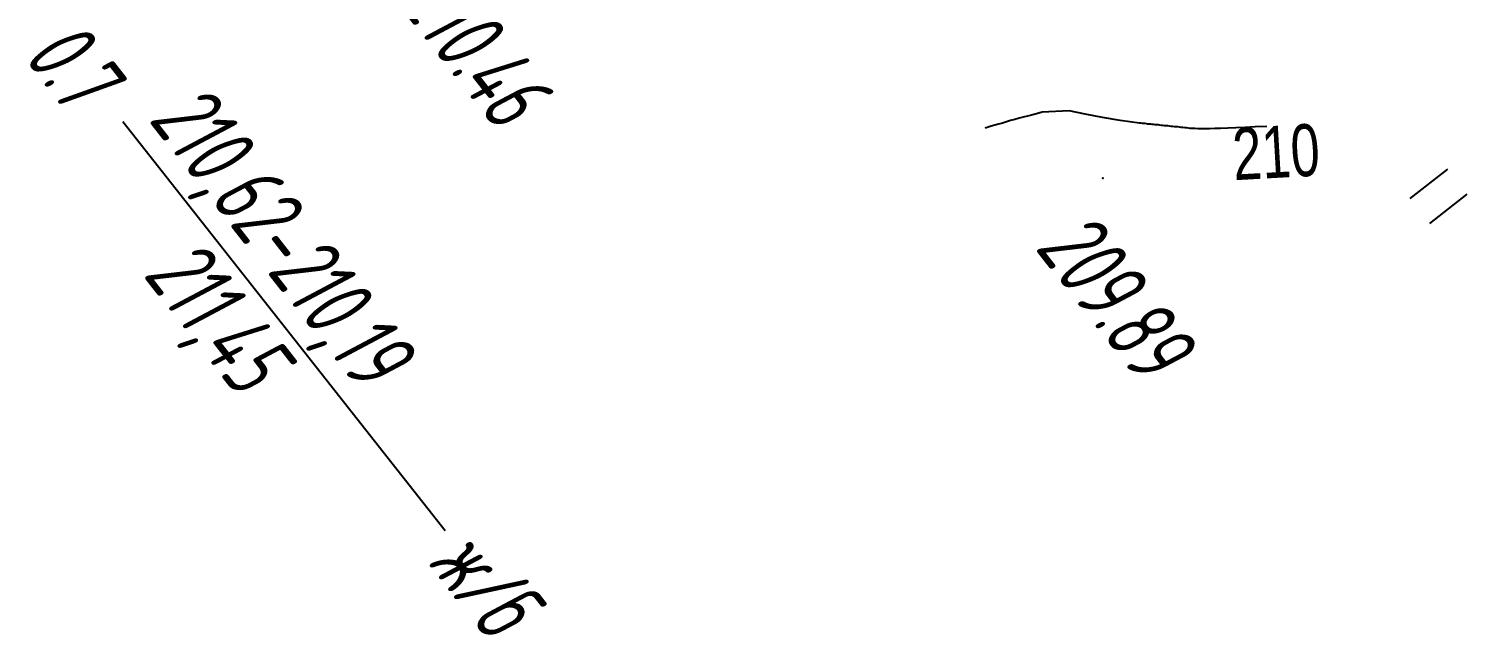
# Model space of a CAD drawing. Header units: millimetres. Extents: x -1799 to 6962, y -1020 to 4121.
# Drawn here: x 1912.6 to 1985.2, y 2202.6 to 2233.2 of the extents above; entities that cross this region are included whole.
import ezdxf

# ---------------------------------------------------------------- set-up
doc = ezdxf.new("R2010")
doc.units = ezdxf.units.MM
doc.linetypes.add('CONTI', pattern=[0])
for name, color, linetype in [('GOR_BDEFAULT', 212, 'CONTI'), ('NAD_MDEFAULT', 7, 'CONTI'), ('PI_OTDEFAULT', 172, 'CONTI'), ('PI_TTDEFAULT', 5, 'CONTI'), ('ZAPSKDEFAULT', 7, 'CONTI')]:
    doc.layers.add(name, color=color, linetype=linetype)
doc.styles.add('eskd', font='spds.shx', dxfattribs={"width": 1.2, "oblique": 15})
doc.styles.add('SHRFT', font='TXT', dxfattribs={"width": 3.5})

# ---------------------------------------------------------------- blocks, each defined once
blk = doc.blocks.new('BL_2011')
at = {"color": 0}
for p, q in [((0, 0), (0, 2.4)), ((1.6, 0), (1.6, 2.4))]:
    blk.add_line(p, q, dxfattribs=at)

msp = doc.modelspace()

# ---------------------------------------------------------------- linework, layer by layer
at = {"linetype": 'Continuous'}
msp.add_lwpolyline([(1917.380330558934, 2228.523409854074), (1933.645362144869, 2207.873550020543)], dxfattribs=at)
at = {"layer": 'GOR_BDEFAULT', "color": 212, "elevation": 210, "flags": 128}
msp.add_lwpolyline([(1975.111700376447, 2228.279213735287), (1974.53170037643, 2228.249215735507), (1974.011700376412, 2228.219216735487), (1973.54170037644, 2228.199212734972), (1973.141700376416, 2228.189217735467), (1972.78170037643, 2228.169213734952), (1972.481700376442, 2228.169213734952), (1972.211700376423, 2228.159211734695), (1971.991700376451, 2228.159211734695), (1971.79170037644, 2228.159211734695), (1971.631700376407, 2228.159211734695), (1971.481700376442, 2228.169213734952), (1971.361700376447, 2228.179215735209), (1971.251700376402, 2228.179215735209), (1971.151700376426, 2228.189217735467), (1971.0617003764, 2228.199212734972), (1970.971700376433, 2228.20921473523), (1970.881700376407, 2228.219216735487), (1970.79170037644, 2228.229210735683), (1970.701700376414, 2228.239212735009), (1970.621700376398, 2228.249215735507), (1970.53170037643, 2228.249215735507), (1970.451700376414, 2228.259217735765), (1970.361700376447, 2228.26921173503), (1970.28170037643, 2228.279213735287), (1970.201700376414, 2228.289216734854), (1970.111700376447, 2228.299218735111), (1970.03170037643, 2228.309212735307), (1969.951700376414, 2228.309212735307), (1969.871700376398, 2228.319214735565), (1969.79170037644, 2228.329216734891), (1969.711700376423, 2228.339211735328), (1969.641700376416, 2228.349213735585), (1969.5617003764, 2228.349213735585), (1969.481700376442, 2228.359215734911), (1969.411700376435, 2228.369217735169), (1969.331700376419, 2228.379212735606), (1969.261700376412, 2228.389214735863), (1969.181700376395, 2228.389214735863), (1969.111700376447, 2228.399216735189), (1969.04170037644, 2228.409211734695), (1968.971700376433, 2228.419213734952), (1968.901700376426, 2228.419213734952), (1968.831700376419, 2228.429215735209), (1968.761700376412, 2228.439217735467), (1968.691700376405, 2228.449212734972), (1967.711700376423, 2228.569214735565), (1966.821700376409, 2228.719216735487), (1965.951700376414, 2228.889214735863), (1965.131700376407, 2229.059212735307), (1963.78170037643, 2228.989212735009), (1963.611700376447, 2228.949212734972), (1963.421700376444, 2228.899216735189), (1963.231700376442, 2228.849213735585), (1963.03170037643, 2228.799218735111), (1962.821700376409, 2228.749215735507), (1962.611700376447, 2228.689217735467), (1962.391700376416, 2228.629212735606), (1962.181700376395, 2228.569214735565), (1961.971700376433, 2228.509217735765), (1961.771700376421, 2228.449212734972), (1961.571700376409, 2228.389214735863), (1961.381700376407, 2228.339211735328), (1961.201700376414, 2228.289216734854), (1961.04170037644, 2228.239212735009), (1960.891700376416, 2228.189217735467)], dxfattribs=at)
at = {"layer": 'PI_TTDEFAULT', "color": 5}
msp.add_point((1966.831700376419, 2225.659211734695, 209.887), dxfattribs=at)

# ---------------------------------------------------------------- block references
at = {"layer": 'ZAPSKDEFAULT', "color": 7, "rotation": 307.9999999999999}
msp.add_blockref('BL_2011', (1982.351700376437, 2224.639214735863), dxfattribs=at)

# ---------------------------------------------------------------- texts
at = {"layer": 'GOR_BDEFAULT', "color": 212, "style": 'SHRFT', "width": 0.75}
msp.add_text('210', height=2.625, rotation=3.236687, dxfattribs=at).set_placement((1973.462377376398, 2225.558602735785, 210))
at = {"layer": 'NAD_MDEFAULT', "color": 7, "style": 'eskd', "oblique": 10, "width": 0.8}
for s, p in [('0.7', (1912.288610376427, 2231.808544734878)), ('210,62-210,19', (1918.620056376394, 2228.606309735601)), ('211,45', (1918.343334376414, 2220.776191735094)), ('ж/б', (1932.753268376409, 2206.190723735293))]:
    msp.add_text(s, height=3.5, rotation=307.9999999999999, dxfattribs=at).set_placement(p)
at = {"layer": 'PI_OTDEFAULT', "color": 172, "style": 'eskd', "oblique": 10, "width": 0.8}
for s, p in [('210.46', (1931.240408376392, 2234.445359735203)), ('209.89', (1963.360408376388, 2222.135362735403))]:
    msp.add_text(s, height=3.5, rotation=307.9999999999999, dxfattribs=at).set_placement(p)

doc.saveas('drawing.dxf')
